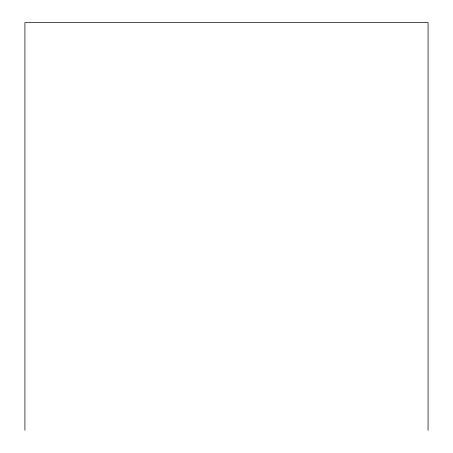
<?xml version="1.0" encoding="UTF-8"?>
<svg xmlns="http://www.w3.org/2000/svg" width="453" height="453" viewBox="0 0 453 453"><rect width="100%" height="100%" fill="white"/><g stroke="black" fill="none" stroke-linecap="round" stroke-linejoin="round"><path stroke-width="0.68" d="M428.079 430.35L428.079 22.65L24.921 22.65L24.921 430.35"/></g></svg>
